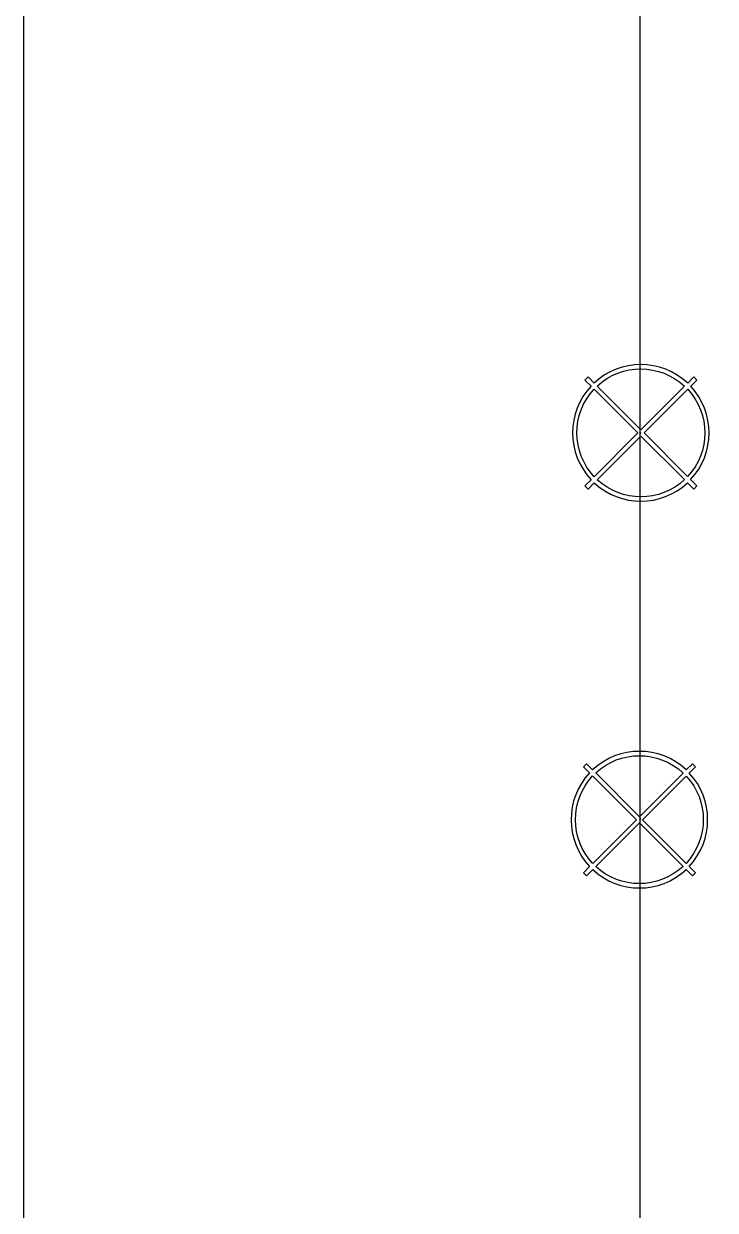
# Model space of a CAD drawing. Extents: x 14 to 424, y 5 to 394.
# Drawn here: x 181.44 to 209.93, y 101.52 to 150.38 of the extents above; entities that cross this region are included whole.
import ezdxf

# ---------------------------------------------------------------- set-up
doc = ezdxf.new("R2010")
doc.units = 0
doc.layers.add('Layer_1', color=7, linetype='CONTINUOUS')

msp = doc.modelspace()

# ---------------------------------------------------------------- linework, layer by layer
at = {"layer": 'Layer_1', "color": 1}
for p, q in [((181.435956, 4.928068), (181.435956, 393.548068)), ((206.835956, 4.928068), (206.835956, 393.548068))]:
    msp.add_line(p, q, dxfattribs=at)
at = {"layer": 'Layer_1', "color": 7}
for p, q in [((204.684929, 135.83758), (204.557224, 135.710227)), ((204.684929, 135.83758), (204.557224, 135.710227)), ((204.935754, 135.586049), (204.684929, 135.83758)), ((204.935754, 135.586049), (204.684929, 135.83758)), ((209.047732, 135.83758), (208.791262, 135.581816)), ((209.047732, 135.83758), (208.791262, 135.581816)), ((209.174379, 135.710227), (209.047732, 135.83758)), ((209.174379, 135.710227), (209.047732, 135.83758)), ((204.557224, 135.710227), (204.808754, 135.458697)), ((204.557224, 135.710227), (204.557224, 135.710227)), ((204.557224, 135.710227), (204.808754, 135.458697)), ((204.557224, 135.710227), (204.557224, 135.710227)), ((206.866154, 133.656002), (205.063107, 135.458697)), ((206.866154, 133.656002), (205.063107, 135.458697)), ((208.664615, 135.454463), (206.866154, 133.656002)), ((208.664615, 135.454463), (206.866154, 133.656002)), ((208.918262, 135.453758), (209.174379, 135.710227)), ((208.918262, 135.453758), (209.174379, 135.710227)), ((204.935754, 135.331697), (206.738801, 133.528649)), ((204.935754, 135.331697), (206.738801, 133.528649)), ((206.993154, 133.528649), (208.791262, 135.32711)), ((206.993154, 133.528649), (208.791262, 135.32711)), ((206.738801, 133.528649), (204.94034, 131.730188)), ((206.738801, 133.528649), (204.94034, 131.730188)), ((205.068046, 131.603541), (206.866154, 133.402002)), ((205.068046, 131.603541), (206.866154, 133.402002)), ((206.866154, 133.402002), (208.659676, 131.607774)), ((206.866154, 133.402002), (208.659676, 131.607774)), ((208.787382, 131.735127), (206.993154, 133.528649)), ((208.787382, 131.735127), (206.993154, 133.528649)), ((204.812987, 131.602835), (204.557224, 131.347072)), ((204.812987, 131.602835), (204.557224, 131.347072)), ((204.684929, 131.220424), (204.941046, 131.476894)), ((204.684929, 131.220424), (204.941046, 131.476894)), ((208.787382, 131.480774), (209.047732, 131.220424)), ((208.787382, 131.480774), (209.047732, 131.220424)), ((209.174379, 131.347072), (208.914029, 131.607774)), ((209.174379, 131.347072), (208.914029, 131.607774)), ((204.557224, 131.347072), (204.684929, 131.220424)), ((204.557224, 131.347072), (204.684929, 131.220424)), ((209.047732, 131.220424), (209.174379, 131.347072)), ((209.047732, 131.220424), (209.174379, 131.347072)), ((204.623574, 119.911554), (204.495868, 119.784201)), ((204.623574, 119.911554), (204.495868, 119.784201)), ((204.495868, 119.784201), (204.747399, 119.532671)), ((204.495868, 119.784201), (204.495868, 119.784201)), ((204.495868, 119.784201), (204.747399, 119.532671)), ((204.495868, 119.784201), (204.495868, 119.784201)), ((204.875105, 119.660024), (204.623574, 119.911554)), ((204.875105, 119.660024), (204.623574, 119.911554)), ((208.986377, 119.911554), (208.730613, 119.65579)), ((208.986377, 119.911554), (208.730613, 119.65579)), ((208.857613, 119.527732), (209.113024, 119.784201)), ((208.857613, 119.527732), (209.113024, 119.784201)), ((209.113024, 119.784201), (208.986377, 119.911554)), ((209.113024, 119.784201), (208.986377, 119.911554)), ((204.875105, 119.405671), (206.677446, 117.602624)), ((204.875105, 119.405671), (206.677446, 117.602624)), ((206.804799, 117.729976), (205.001752, 119.532671)), ((206.804799, 117.729976), (205.001752, 119.532671)), ((208.60326, 119.528437), (206.804799, 117.729976)), ((208.60326, 119.528437), (206.804799, 117.729976)), ((206.931799, 117.602624), (208.729907, 119.401085)), ((206.931799, 117.602624), (208.729907, 119.401085)), ((206.677446, 117.602624), (204.878985, 115.804162)), ((206.677446, 117.602624), (204.878985, 115.804162)), ((205.006691, 115.677515), (206.804799, 117.475976)), ((205.006691, 115.677515), (206.804799, 117.475976)), ((206.804799, 117.475976), (208.598321, 115.681749)), ((206.804799, 117.475976), (208.598321, 115.681749)), ((208.726027, 115.809101), (206.931799, 117.602624)), ((208.726027, 115.809101), (206.931799, 117.602624)), ((204.751632, 115.67681), (204.495868, 115.421046)), ((204.751632, 115.67681), (204.495868, 115.421046)), ((204.495868, 115.421046), (204.623574, 115.294399)), ((204.495868, 115.421046), (204.623574, 115.294399)), ((204.623574, 115.294399), (204.879691, 115.550868)), ((204.623574, 115.294399), (204.879691, 115.550868)), ((208.726027, 115.554749), (208.986377, 115.294399)), ((208.726027, 115.554749), (208.986377, 115.294399)), ((209.113024, 115.421046), (208.85338, 115.681749)), ((209.113024, 115.421046), (208.85338, 115.681749)), ((208.986377, 115.294399), (209.113024, 115.421046)), ((208.986377, 115.294399), (209.113024, 115.421046))]:
    msp.add_line(p, q, dxfattribs=at)
at = {"layer": 'Layer_1', "color": 5}
for p, q in [((206.810556, 133.515653), (206.810556, 133.514947)), ((206.835956, 133.541053), (206.835956, 133.541053)), ((206.835956, 133.541053), (206.835956, 133.540347)), ((206.835956, 133.541053), (206.835956, 133.540347)), ((206.835956, 133.541053), (206.835956, 133.541053)), ((206.835956, 133.540347), (206.835956, 133.540347)), ((206.835956, 133.540347), (206.835956, 133.540347)), ((206.835956, 133.540347), (206.835956, 133.540347)), ((206.835956, 133.540347), (206.835956, 133.540347)), ((206.835956, 133.540347), (206.835956, 133.540347)), ((206.835956, 133.540347), (206.835956, 133.540347)), ((206.835956, 133.540347), (206.835956, 133.540347)), ((206.835956, 133.540347), (206.835956, 133.540347)), ((206.835956, 133.540347), (206.835956, 133.540347)), ((206.835956, 133.540347), (206.835956, 133.540347)), ((206.835956, 133.540347), (206.835956, 133.540347)), ((206.835956, 133.540347), (206.835956, 133.540347)), ((206.835956, 133.540347), (206.835956, 133.540347)), ((206.835956, 133.540347), (206.835956, 133.540347)), ((206.835956, 133.540347), (206.835956, 133.540347)), ((206.835956, 133.540347), (206.835956, 133.540347)), ((206.835956, 133.540347), (206.835956, 133.540347)), ((206.835956, 133.540347), (206.835956, 133.540347)), ((206.835956, 133.540347), (206.835956, 133.540347)), ((206.835956, 133.4899), (206.835956, 133.489195)), ((206.861356, 133.515653), (206.861356, 133.514947)), ((206.810556, 117.640653), (206.810556, 117.639947)), ((206.835956, 117.666053), (206.835956, 117.666053)), ((206.835956, 117.666053), (206.835956, 117.665347)), ((206.835956, 117.666053), (206.835956, 117.665347)), ((206.835956, 117.666053), (206.835956, 117.666053)), ((206.835956, 117.665347), (206.835956, 117.665347)), ((206.835956, 117.665347), (206.835956, 117.665347)), ((206.835956, 117.665347), (206.835956, 117.665347)), ((206.835956, 117.665347), (206.835956, 117.665347)), ((206.835956, 117.665347), (206.835956, 117.665347)), ((206.835956, 117.665347), (206.835956, 117.665347)), ((206.835956, 117.665347), (206.835956, 117.665347)), ((206.835956, 117.665347), (206.835956, 117.665347)), ((206.835956, 117.665347), (206.835956, 117.665347)), ((206.835956, 117.665347), (206.835956, 117.665347)), ((206.835956, 117.665347), (206.835956, 117.665347)), ((206.835956, 117.665347), (206.835956, 117.665347)), ((206.835956, 117.665347), (206.835956, 117.665347)), ((206.835956, 117.665347), (206.835956, 117.665347)), ((206.835956, 117.665347), (206.835956, 117.665347)), ((206.835956, 117.665347), (206.835956, 117.665347)), ((206.835956, 117.665347), (206.835956, 117.665347)), ((206.835956, 117.665347), (206.835956, 117.665347)), ((206.835956, 117.665347), (206.835956, 117.665347)), ((206.835956, 117.6149), (206.835956, 117.614195)), ((206.861356, 117.640653), (206.861356, 117.639947))]:
    msp.add_line(p, q, dxfattribs=at)
at = {"layer": 'Layer_1', "color": 7}
for points in [[(208.791262, 135.581816), (207.711057, 136.600285), (206.018076, 136.601697), (204.935754, 135.586049)], [(208.791262, 135.581816), (207.711057, 136.600285), (206.018076, 136.601697), (204.935754, 135.586049)], [(205.063107, 135.458697), (206.075226, 136.404494), (207.653907, 136.403083), (208.664615, 135.454463)], [(205.063107, 135.458697), (206.075226, 136.404494), (207.653907, 136.403083), (208.664615, 135.454463)], [(204.808754, 135.458697), (203.793107, 134.376727), (203.794518, 132.683747), (204.812987, 131.602835)], [(204.808754, 135.458697), (203.793107, 134.376727), (203.794518, 132.683747), (204.812987, 131.602835)], [(208.914029, 131.607774), (209.926854, 132.687274), (209.928265, 134.372847), (208.918262, 135.453758)], [(208.914029, 131.607774), (209.926854, 132.687274), (209.928265, 134.372847), (208.918262, 135.453758)], [(204.94034, 131.730188), (203.991721, 132.741249), (203.99031, 134.319577), (204.935754, 135.331697)], [(204.94034, 131.730188), (203.991721, 132.741249), (203.99031, 134.319577), (204.935754, 135.331697)], [(208.791262, 135.32711), (209.731062, 134.316049), (209.730004, 132.743719), (208.787382, 131.735127)], [(208.791262, 135.32711), (209.731062, 134.316049), (209.730004, 132.743719), (208.787382, 131.735127)], [(204.941046, 131.476894), (206.02231, 130.466538), (207.707529, 130.467949), (208.787382, 131.480774)], [(204.941046, 131.476894), (206.02231, 130.466538), (207.707529, 130.467949), (208.787382, 131.480774)], [(208.659676, 131.607774), (207.651085, 130.665152), (206.078754, 130.663741), (205.068046, 131.603541)], [(208.659676, 131.607774), (207.651085, 130.665152), (206.078754, 130.663741), (205.068046, 131.603541)], [(208.730613, 119.65579), (207.649702, 120.67426), (205.956721, 120.675671), (204.875105, 119.660024)], [(208.730613, 119.65579), (207.649702, 120.67426), (205.956721, 120.675671), (204.875105, 119.660024)], [(205.001752, 119.532671), (206.013871, 120.478468), (207.592552, 120.47741), (208.60326, 119.528437)], [(205.001752, 119.532671), (206.013871, 120.478468), (207.592552, 120.47741), (208.60326, 119.528437)], [(204.747399, 119.532671), (203.732105, 118.450701), (203.733163, 116.758074), (204.751632, 115.67681)], [(204.747399, 119.532671), (203.732105, 118.450701), (203.733163, 116.758074), (204.751632, 115.67681)], [(204.878985, 115.804162), (203.930366, 116.815224), (203.92966, 118.393551), (204.875105, 119.405671)], [(204.878985, 115.804162), (203.930366, 116.815224), (203.92966, 118.393551), (204.875105, 119.405671)], [(208.729907, 119.401085), (209.669707, 118.390024), (209.668649, 116.817693), (208.726027, 115.809101)], [(208.729907, 119.401085), (209.669707, 118.390024), (209.668649, 116.817693), (208.726027, 115.809101)], [(208.85338, 115.681749), (209.865499, 116.761249), (209.867616, 118.446821), (208.857613, 119.527732)], [(208.85338, 115.681749), (209.865499, 116.761249), (209.867616, 118.446821), (208.857613, 119.527732)], [(204.879691, 115.550868), (205.960955, 114.540512), (207.646174, 114.541924), (208.726027, 115.554749)], [(204.879691, 115.550868), (205.960955, 114.540512), (207.646174, 114.541924), (208.726027, 115.554749)], [(208.598321, 115.681749), (207.58973, 114.739126), (206.018105, 114.737715), (205.006691, 115.677515)], [(208.598321, 115.681749), (207.58973, 114.739126), (206.018105, 114.737715), (205.006691, 115.677515)]]:
    msp.add_open_spline(points, degree=3, dxfattribs=at)
at = {"layer": 'Layer_1', "color": 5}
for points in [[(206.835956, 133.541053), (206.822198, 133.541053), (206.810556, 133.529411), (206.810556, 133.515653)], [(206.835956, 133.541053), (206.822198, 133.541053), (206.810556, 133.529411), (206.810556, 133.515653)], [(206.835956, 133.540347), (206.822198, 133.540347), (206.810556, 133.528706), (206.810556, 133.514947)], [(206.835956, 133.540347), (206.822198, 133.540347), (206.810556, 133.528706), (206.810556, 133.514947)], [(206.835956, 133.540347), (206.822198, 133.540347), (206.810556, 133.528706), (206.810556, 133.514947)], [(206.835956, 133.540347), (206.822198, 133.540347), (206.810556, 133.528706), (206.810556, 133.514947)], [(206.835956, 133.540347), (206.822198, 133.540347), (206.810556, 133.528706), (206.810556, 133.514947)], [(206.835956, 133.540347), (206.822198, 133.540347), (206.810556, 133.528706), (206.810556, 133.514947)], [(206.835956, 133.540347), (206.822198, 133.540347), (206.810556, 133.528706), (206.810556, 133.514947)], [(206.835956, 133.540347), (206.822198, 133.540347), (206.810556, 133.528706), (206.810556, 133.514947)], [(206.835956, 133.540347), (206.822198, 133.540347), (206.810556, 133.529411), (206.810556, 133.514947)], [(206.835956, 133.540347), (206.822198, 133.540347), (206.810556, 133.529411), (206.810556, 133.514947)], [(206.835956, 133.540347), (206.822198, 133.540347), (206.810556, 133.529411), (206.810556, 133.514947)], [(206.835956, 133.540347), (206.822198, 133.540347), (206.810556, 133.529411), (206.810556, 133.514947)], [(206.835956, 133.540347), (206.822198, 133.540347), (206.810556, 133.529411), (206.810556, 133.514947)], [(206.835956, 133.540347), (206.822198, 133.540347), (206.810556, 133.529411), (206.810556, 133.514947)], [(206.835956, 133.540347), (206.822198, 133.540347), (206.810556, 133.529411), (206.810556, 133.514947)], [(206.835956, 133.540347), (206.822198, 133.540347), (206.810556, 133.529411), (206.810556, 133.514947)], [(206.835956, 133.540347), (206.822198, 133.540347), (206.810556, 133.529411), (206.810556, 133.515653)], [(206.835956, 133.540347), (206.822198, 133.540347), (206.810556, 133.529411), (206.810556, 133.515653)], [(206.835956, 133.540347), (206.822198, 133.540347), (206.810556, 133.529411), (206.810556, 133.515653)], [(206.810556, 133.515653), (206.810556, 133.501189), (206.822198, 133.4899), (206.835956, 133.4899)], [(206.810556, 133.515653), (206.810556, 133.501189), (206.822198, 133.4899), (206.835956, 133.4899)], [(206.810556, 133.515653), (206.810556, 133.501189), (206.822198, 133.4899), (206.835956, 133.4899)], [(206.810556, 133.515653), (206.810556, 133.501189), (206.822198, 133.4899), (206.835956, 133.4899)], [(206.810556, 133.515653), (206.810556, 133.501189), (206.822198, 133.4899), (206.835956, 133.4899)], [(206.810556, 133.514947), (206.810556, 133.500484), (206.822198, 133.489195), (206.835956, 133.489195)], [(206.810556, 133.514947), (206.810556, 133.500484), (206.822198, 133.489195), (206.835956, 133.489195)], [(206.810556, 133.514947), (206.810556, 133.500484), (206.822198, 133.489195), (206.835956, 133.489195)], [(206.810556, 133.514947), (206.810556, 133.501189), (206.822198, 133.489195), (206.835956, 133.489195)], [(206.810556, 133.514947), (206.810556, 133.501189), (206.822198, 133.489195), (206.835956, 133.489195)], [(206.810556, 133.514947), (206.810556, 133.501189), (206.822198, 133.489195), (206.835956, 133.489195)], [(206.810556, 133.514947), (206.810556, 133.501189), (206.822198, 133.489195), (206.835956, 133.489195)], [(206.810556, 133.514947), (206.810556, 133.501189), (206.822198, 133.489195), (206.835956, 133.489195)], [(206.810556, 133.514947), (206.810556, 133.501189), (206.822198, 133.489195), (206.835956, 133.489195)], [(206.810556, 133.514947), (206.810556, 133.501189), (206.822198, 133.489195), (206.835956, 133.489195)], [(206.810556, 133.514947), (206.810556, 133.501189), (206.822198, 133.489195), (206.835956, 133.489195)], [(206.810556, 133.514947), (206.810556, 133.501189), (206.822198, 133.489195), (206.835956, 133.489195)], [(206.810556, 133.514947), (206.810556, 133.501189), (206.822198, 133.4899), (206.835956, 133.4899)], [(206.810556, 133.514947), (206.810556, 133.501189), (206.822198, 133.4899), (206.835956, 133.4899)], [(206.810556, 133.514947), (206.810556, 133.501189), (206.822198, 133.4899), (206.835956, 133.4899)], [(206.810556, 133.514947), (206.810556, 133.501189), (206.822198, 133.4899), (206.835956, 133.4899)], [(206.861356, 133.515653), (206.861356, 133.529411), (206.850067, 133.541053), (206.835956, 133.541053)], [(206.861356, 133.515653), (206.861356, 133.529411), (206.850067, 133.541053), (206.835956, 133.541053)], [(206.861356, 133.514947), (206.861356, 133.528706), (206.850067, 133.540347), (206.835956, 133.540347)], [(206.861356, 133.514947), (206.861356, 133.528706), (206.850067, 133.540347), (206.835956, 133.540347)], [(206.861356, 133.514947), (206.861356, 133.528706), (206.850067, 133.540347), (206.835956, 133.540347)], [(206.861356, 133.514947), (206.861356, 133.528706), (206.850067, 133.540347), (206.835956, 133.540347)], [(206.861356, 133.514947), (206.861356, 133.528706), (206.850067, 133.540347), (206.835956, 133.540347)], [(206.861356, 133.514947), (206.861356, 133.528706), (206.850067, 133.540347), (206.835956, 133.540347)], [(206.861356, 133.514947), (206.861356, 133.528706), (206.850067, 133.540347), (206.835956, 133.540347)], [(206.861356, 133.514947), (206.861356, 133.528706), (206.850067, 133.540347), (206.835956, 133.540347)], [(206.861356, 133.514947), (206.861356, 133.529411), (206.850067, 133.540347), (206.835956, 133.540347)], [(206.861356, 133.514947), (206.861356, 133.529411), (206.850067, 133.540347), (206.835956, 133.540347)], [(206.861356, 133.514947), (206.861356, 133.529411), (206.850067, 133.540347), (206.835956, 133.540347)], [(206.861356, 133.514947), (206.861356, 133.529411), (206.850067, 133.540347), (206.835956, 133.540347)], [(206.861356, 133.514947), (206.861356, 133.529411), (206.850067, 133.540347), (206.835956, 133.540347)], [(206.861356, 133.514947), (206.861356, 133.529411), (206.850067, 133.540347), (206.835956, 133.540347)], [(206.861356, 133.514947), (206.861356, 133.529411), (206.850067, 133.540347), (206.835956, 133.540347)], [(206.861356, 133.514947), (206.861356, 133.529411), (206.850067, 133.540347), (206.835956, 133.540347)], [(206.861356, 133.515653), (206.861356, 133.529411), (206.850067, 133.540347), (206.835956, 133.540347)], [(206.861356, 133.515653), (206.861356, 133.529411), (206.850067, 133.540347), (206.835956, 133.540347)], [(206.861356, 133.515653), (206.861356, 133.529411), (206.850067, 133.540347), (206.835956, 133.540347)], [(206.835956, 133.4899), (206.850067, 133.4899), (206.861356, 133.501189), (206.861356, 133.515653)], [(206.835956, 133.4899), (206.850067, 133.4899), (206.861356, 133.501189), (206.861356, 133.515653)], [(206.835956, 133.4899), (206.850067, 133.4899), (206.861356, 133.501189), (206.861356, 133.515653)], [(206.835956, 133.4899), (206.850067, 133.4899), (206.861356, 133.501189), (206.861356, 133.515653)], [(206.835956, 133.4899), (206.850067, 133.4899), (206.861356, 133.501189), (206.861356, 133.515653)], [(206.835956, 133.489195), (206.850067, 133.489195), (206.861356, 133.500484), (206.861356, 133.514947)], [(206.835956, 133.489195), (206.850067, 133.489195), (206.861356, 133.500484), (206.861356, 133.514947)], [(206.835956, 133.489195), (206.850067, 133.489195), (206.861356, 133.500484), (206.861356, 133.514947)], [(206.835956, 133.489195), (206.850067, 133.489195), (206.861356, 133.501189), (206.861356, 133.514947)], [(206.835956, 133.489195), (206.850067, 133.489195), (206.861356, 133.501189), (206.861356, 133.514947)], [(206.835956, 133.489195), (206.850067, 133.489195), (206.861356, 133.501189), (206.861356, 133.514947)], [(206.835956, 133.489195), (206.850067, 133.489195), (206.861356, 133.501189), (206.861356, 133.514947)], [(206.835956, 133.489195), (206.850067, 133.489195), (206.861356, 133.501189), (206.861356, 133.514947)], [(206.835956, 133.489195), (206.850067, 133.489195), (206.861356, 133.501189), (206.861356, 133.514947)], [(206.835956, 133.489195), (206.850067, 133.489195), (206.861356, 133.501189), (206.861356, 133.514947)], [(206.835956, 133.489195), (206.850067, 133.489195), (206.861356, 133.501189), (206.861356, 133.514947)], [(206.835956, 133.489195), (206.850067, 133.489195), (206.861356, 133.501189), (206.861356, 133.514947)], [(206.835956, 133.4899), (206.850067, 133.4899), (206.861356, 133.501189), (206.861356, 133.514947)], [(206.835956, 133.4899), (206.850067, 133.4899), (206.861356, 133.501189), (206.861356, 133.514947)], [(206.835956, 133.4899), (206.850067, 133.4899), (206.861356, 133.501189), (206.861356, 133.514947)], [(206.835956, 133.4899), (206.850067, 133.4899), (206.861356, 133.501189), (206.861356, 133.514947)], [(206.835956, 117.666053), (206.822198, 117.666053), (206.810556, 117.654411), (206.810556, 117.640653)], [(206.835956, 117.666053), (206.822198, 117.666053), (206.810556, 117.654411), (206.810556, 117.640653)], [(206.835956, 117.665347), (206.822198, 117.665347), (206.810556, 117.653706), (206.810556, 117.639947)], [(206.835956, 117.665347), (206.822198, 117.665347), (206.810556, 117.653706), (206.810556, 117.639947)], [(206.835956, 117.665347), (206.822198, 117.665347), (206.810556, 117.653706), (206.810556, 117.639947)], [(206.835956, 117.665347), (206.822198, 117.665347), (206.810556, 117.653706), (206.810556, 117.639947)], [(206.835956, 117.665347), (206.822198, 117.665347), (206.810556, 117.653706), (206.810556, 117.639947)], [(206.835956, 117.665347), (206.822198, 117.665347), (206.810556, 117.653706), (206.810556, 117.639947)], [(206.835956, 117.665347), (206.822198, 117.665347), (206.810556, 117.653706), (206.810556, 117.639947)], [(206.835956, 117.665347), (206.822198, 117.665347), (206.810556, 117.653706), (206.810556, 117.639947)], [(206.835956, 117.665347), (206.822198, 117.665347), (206.810556, 117.654411), (206.810556, 117.639947)], [(206.835956, 117.665347), (206.822198, 117.665347), (206.810556, 117.654411), (206.810556, 117.639947)], [(206.835956, 117.665347), (206.822198, 117.665347), (206.810556, 117.654411), (206.810556, 117.639947)], [(206.835956, 117.665347), (206.822198, 117.665347), (206.810556, 117.654411), (206.810556, 117.639947)], [(206.835956, 117.665347), (206.822198, 117.665347), (206.810556, 117.654411), (206.810556, 117.639947)], [(206.835956, 117.665347), (206.822198, 117.665347), (206.810556, 117.654411), (206.810556, 117.639947)], [(206.835956, 117.665347), (206.822198, 117.665347), (206.810556, 117.654411), (206.810556, 117.639947)], [(206.835956, 117.665347), (206.822198, 117.665347), (206.810556, 117.654411), (206.810556, 117.639947)], [(206.835956, 117.665347), (206.822198, 117.665347), (206.810556, 117.654411), (206.810556, 117.640653)], [(206.835956, 117.665347), (206.822198, 117.665347), (206.810556, 117.654411), (206.810556, 117.640653)], [(206.835956, 117.665347), (206.822198, 117.665347), (206.810556, 117.654411), (206.810556, 117.640653)], [(206.810556, 117.640653), (206.810556, 117.626189), (206.822198, 117.6149), (206.835956, 117.6149)], [(206.810556, 117.640653), (206.810556, 117.626189), (206.822198, 117.6149), (206.835956, 117.6149)], [(206.810556, 117.640653), (206.810556, 117.626189), (206.822198, 117.6149), (206.835956, 117.6149)], [(206.810556, 117.640653), (206.810556, 117.626189), (206.822198, 117.6149), (206.835956, 117.6149)], [(206.810556, 117.640653), (206.810556, 117.626189), (206.822198, 117.6149), (206.835956, 117.6149)], [(206.810556, 117.639947), (206.810556, 117.625484), (206.822198, 117.614195), (206.835956, 117.614195)], [(206.810556, 117.639947), (206.810556, 117.625484), (206.822198, 117.614195), (206.835956, 117.614195)], [(206.810556, 117.639947), (206.810556, 117.625484), (206.822198, 117.614195), (206.835956, 117.614195)], [(206.810556, 117.639947), (206.810556, 117.626189), (206.822198, 117.614195), (206.835956, 117.614195)], [(206.810556, 117.639947), (206.810556, 117.626189), (206.822198, 117.614195), (206.835956, 117.614195)], [(206.810556, 117.639947), (206.810556, 117.626189), (206.822198, 117.614195), (206.835956, 117.614195)], [(206.810556, 117.639947), (206.810556, 117.626189), (206.822198, 117.614195), (206.835956, 117.614195)], [(206.810556, 117.639947), (206.810556, 117.626189), (206.822198, 117.614195), (206.835956, 117.614195)], [(206.810556, 117.639947), (206.810556, 117.626189), (206.822198, 117.614195), (206.835956, 117.614195)], [(206.810556, 117.639947), (206.810556, 117.626189), (206.822198, 117.614195), (206.835956, 117.614195)], [(206.810556, 117.639947), (206.810556, 117.626189), (206.822198, 117.614195), (206.835956, 117.614195)], [(206.810556, 117.639947), (206.810556, 117.626189), (206.822198, 117.614195), (206.835956, 117.614195)], [(206.810556, 117.639947), (206.810556, 117.626189), (206.822198, 117.6149), (206.835956, 117.6149)], [(206.810556, 117.639947), (206.810556, 117.626189), (206.822198, 117.6149), (206.835956, 117.6149)], [(206.810556, 117.639947), (206.810556, 117.626189), (206.822198, 117.6149), (206.835956, 117.6149)], [(206.810556, 117.639947), (206.810556, 117.626189), (206.822198, 117.6149), (206.835956, 117.6149)], [(206.861356, 117.640653), (206.861356, 117.654411), (206.850067, 117.666053), (206.835956, 117.666053)], [(206.861356, 117.640653), (206.861356, 117.654411), (206.850067, 117.666053), (206.835956, 117.666053)], [(206.861356, 117.639947), (206.861356, 117.653706), (206.850067, 117.665347), (206.835956, 117.665347)], [(206.861356, 117.639947), (206.861356, 117.653706), (206.850067, 117.665347), (206.835956, 117.665347)], [(206.861356, 117.639947), (206.861356, 117.653706), (206.850067, 117.665347), (206.835956, 117.665347)], [(206.861356, 117.639947), (206.861356, 117.653706), (206.850067, 117.665347), (206.835956, 117.665347)], [(206.861356, 117.639947), (206.861356, 117.653706), (206.850067, 117.665347), (206.835956, 117.665347)], [(206.861356, 117.639947), (206.861356, 117.653706), (206.850067, 117.665347), (206.835956, 117.665347)], [(206.861356, 117.639947), (206.861356, 117.653706), (206.850067, 117.665347), (206.835956, 117.665347)], [(206.861356, 117.639947), (206.861356, 117.653706), (206.850067, 117.665347), (206.835956, 117.665347)], [(206.861356, 117.639947), (206.861356, 117.654411), (206.850067, 117.665347), (206.835956, 117.665347)], [(206.861356, 117.639947), (206.861356, 117.654411), (206.850067, 117.665347), (206.835956, 117.665347)], [(206.861356, 117.639947), (206.861356, 117.654411), (206.850067, 117.665347), (206.835956, 117.665347)], [(206.861356, 117.639947), (206.861356, 117.654411), (206.850067, 117.665347), (206.835956, 117.665347)], [(206.861356, 117.639947), (206.861356, 117.654411), (206.850067, 117.665347), (206.835956, 117.665347)], [(206.861356, 117.639947), (206.861356, 117.654411), (206.850067, 117.665347), (206.835956, 117.665347)], [(206.861356, 117.639947), (206.861356, 117.654411), (206.850067, 117.665347), (206.835956, 117.665347)], [(206.861356, 117.639947), (206.861356, 117.654411), (206.850067, 117.665347), (206.835956, 117.665347)], [(206.861356, 117.640653), (206.861356, 117.654411), (206.850067, 117.665347), (206.835956, 117.665347)], [(206.861356, 117.640653), (206.861356, 117.654411), (206.850067, 117.665347), (206.835956, 117.665347)], [(206.861356, 117.640653), (206.861356, 117.654411), (206.850067, 117.665347), (206.835956, 117.665347)], [(206.835956, 117.6149), (206.850067, 117.6149), (206.861356, 117.626189), (206.861356, 117.640653)], [(206.835956, 117.6149), (206.850067, 117.6149), (206.861356, 117.626189), (206.861356, 117.640653)], [(206.835956, 117.6149), (206.850067, 117.6149), (206.861356, 117.626189), (206.861356, 117.640653)], [(206.835956, 117.6149), (206.850067, 117.6149), (206.861356, 117.626189), (206.861356, 117.640653)], [(206.835956, 117.6149), (206.850067, 117.6149), (206.861356, 117.626189), (206.861356, 117.640653)], [(206.835956, 117.614195), (206.850067, 117.614195), (206.861356, 117.625484), (206.861356, 117.639947)], [(206.835956, 117.614195), (206.850067, 117.614195), (206.861356, 117.625484), (206.861356, 117.639947)], [(206.835956, 117.614195), (206.850067, 117.614195), (206.861356, 117.625484), (206.861356, 117.639947)], [(206.835956, 117.614195), (206.850067, 117.614195), (206.861356, 117.626189), (206.861356, 117.639947)], [(206.835956, 117.614195), (206.850067, 117.614195), (206.861356, 117.626189), (206.861356, 117.639947)], [(206.835956, 117.614195), (206.850067, 117.614195), (206.861356, 117.626189), (206.861356, 117.639947)], [(206.835956, 117.614195), (206.850067, 117.614195), (206.861356, 117.626189), (206.861356, 117.639947)], [(206.835956, 117.614195), (206.850067, 117.614195), (206.861356, 117.626189), (206.861356, 117.639947)], [(206.835956, 117.614195), (206.850067, 117.614195), (206.861356, 117.626189), (206.861356, 117.639947)], [(206.835956, 117.614195), (206.850067, 117.614195), (206.861356, 117.626189), (206.861356, 117.639947)], [(206.835956, 117.614195), (206.850067, 117.614195), (206.861356, 117.626189), (206.861356, 117.639947)], [(206.835956, 117.614195), (206.850067, 117.614195), (206.861356, 117.626189), (206.861356, 117.639947)], [(206.835956, 117.6149), (206.850067, 117.6149), (206.861356, 117.626189), (206.861356, 117.639947)], [(206.835956, 117.6149), (206.850067, 117.6149), (206.861356, 117.626189), (206.861356, 117.639947)], [(206.835956, 117.6149), (206.850067, 117.6149), (206.861356, 117.626189), (206.861356, 117.639947)], [(206.835956, 117.6149), (206.850067, 117.6149), (206.861356, 117.626189), (206.861356, 117.639947)]]:
    msp.add_open_spline(points, degree=3, dxfattribs=at)

doc.saveas('drawing.dxf')
